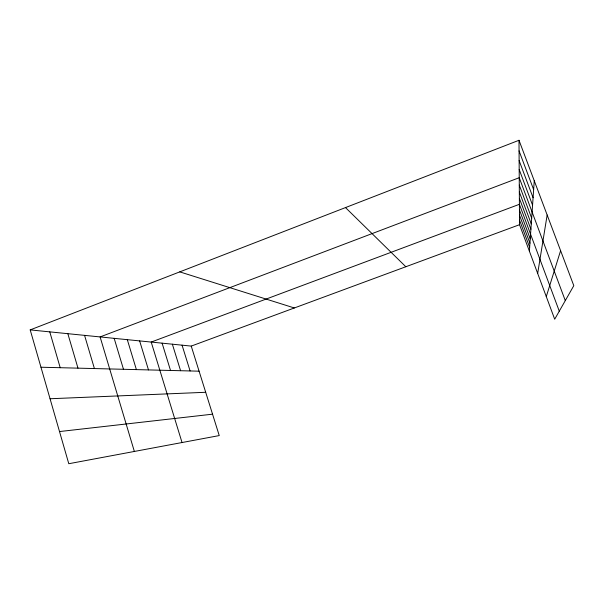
<?xml version="1.0" encoding="UTF-8"?>
<svg xmlns="http://www.w3.org/2000/svg" width="604" height="604" viewBox="0 0 604 604"><rect width="100%" height="100%" fill="white"/><g stroke="black" fill="none" stroke-linecap="round" stroke-linejoin="round"><path stroke-width="0.91" d="M529.391 251.173L534.253 180.762M537.681 273.469L547.156 214.994M546.28 296.602L560.603 250.66M30.2 329.897L191.234 346.092L219.244 435.575L68.788 463.721L30.2 329.897L518.995 140.279L573.8 285.669L554.699 319.222L519.538 224.696L518.995 140.279M191.234 346.092L519.538 224.696M59.517 431.558L212.548 414.178M50.056 398.753L205.692 392.283M40.966 367.224L199.086 371.181M179.758 271.876L294.337 307.964M345.496 207.58L405.828 266.742M519.062 150.879L533.642 189.626M519.123 160.581L533.083 197.727M519.183 169.498L532.569 205.171M565.291 300.611L519.236 177.704L100.105 336.926L134.36 451.452M519.281 185.088L531.671 218.18M519.327 191.944L531.271 223.895M519.372 198.331L530.908 229.226M559.281 311.166L519.41 204.303L151.204 342.068L182.038 442.536M519.448 209.89L530.236 238.852M519.478 215.13L529.942 243.216M519.508 220.052L529.655 247.315M182.061 345.171L190.094 370.954M172.367 344.197L180.588 370.713M162.099 343.163L170.524 370.463M139.63 340.898L148.486 369.912M127.308 339.659L136.391 369.61M114.164 338.338L123.48 369.293M84.568 335.363L94.413 368.561M67.837 333.68L77.976 368.153M49.77 331.86L60.211 367.708"/></g></svg>
